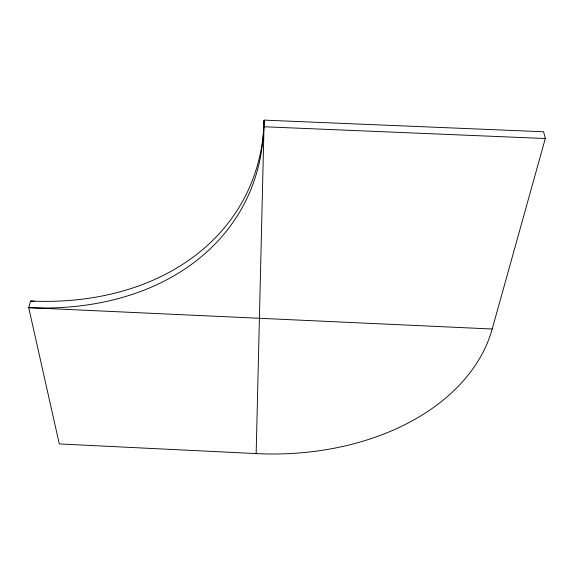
<?xml version="1.0" encoding="UTF-8"?>
<svg xmlns="http://www.w3.org/2000/svg" width="574" height="574" viewBox="0 0 574 574"><rect width="100%" height="100%" fill="white"/><g stroke="black" fill="none" stroke-linecap="round" stroke-linejoin="round"><path stroke-width="0.86" d="M256.162 453.596L264.162 120.124L543.607 131.776L545.3 138.528L492.198 329.01A235.555 163.396 3.8 0 1 256.162 453.596L59.301 443.939L28.7 307.657L30.623 301.034A299.621 224.334 27.4 0 0 264.162 120.124L264.054 124.594M545.3 138.528L263.653 126.739A302.017 224.915 27.1 0 1 28.7 307.657L492.198 329.01M30.623 301.034L34.203 301.199"/></g></svg>
